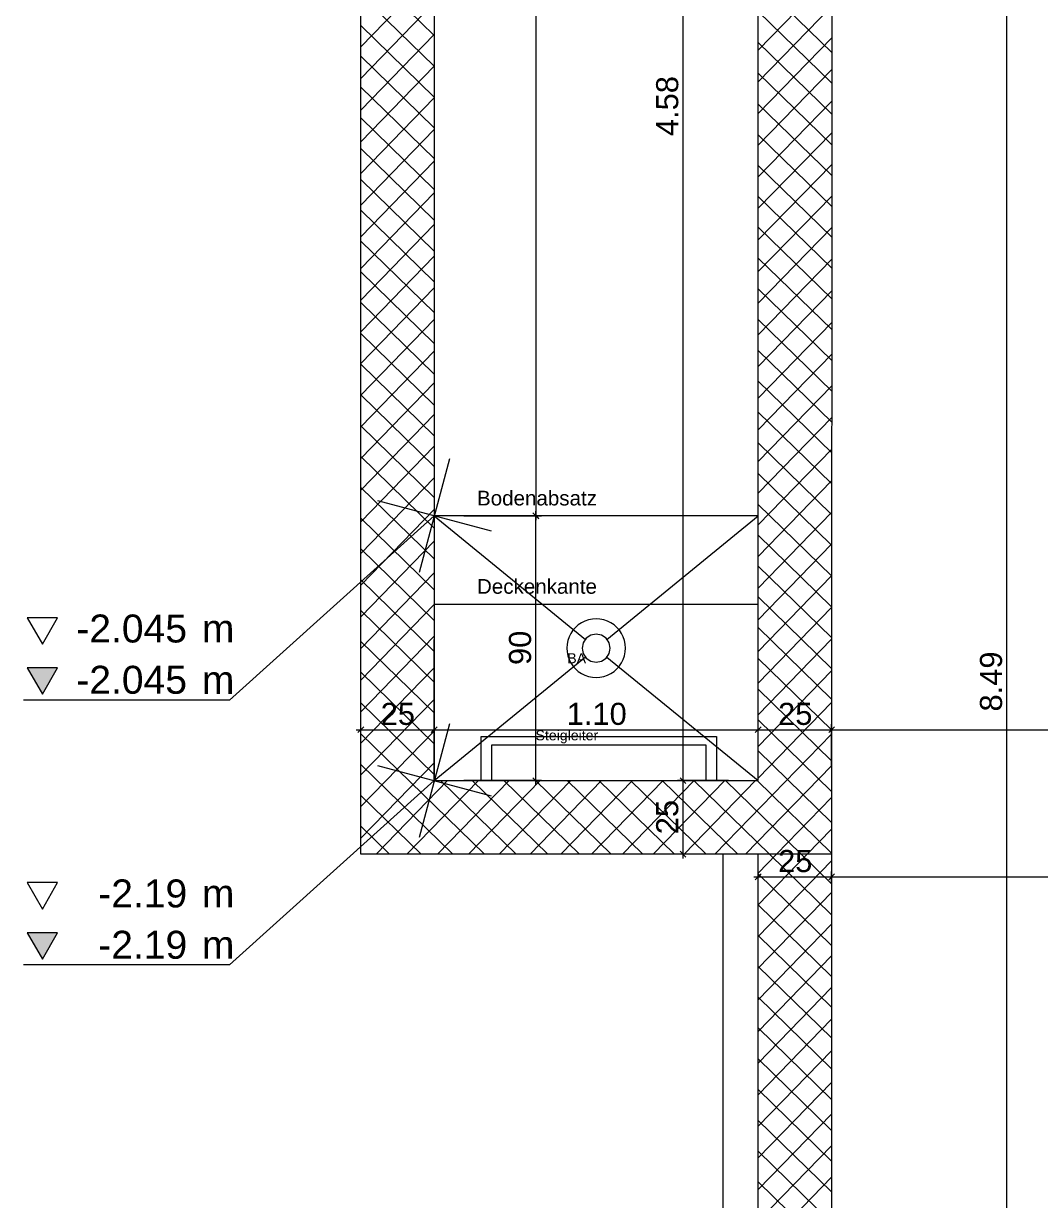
# Model space of a CAD drawing. Extents: x 0 to 1189, y 0 to 841.
# Drawn here: x 111.4 to 180.5, y 152 to 232 of the extents above; entities that cross this region are included whole.
import ezdxf
from ezdxf.lldxf.tags import DXFTag

# ---------------------------------------------------------------- set-up
doc = ezdxf.new("R2010")
doc.units = 0
doc.layers.get('0').update_dxf_attribs({"lineweight": 35})
for name, color, linetype, lineweight in [('152.0 Kanalisation', 7, 'Continuous', 25), ('211.5 Stahlbeton Kontur', 7, 'Continuous', 25), ('211.5 Stahlbeton Schraffur', 7, 'Continuous', 25), ('217.0 Schutzraum', 7, 'Continuous', 25), ('Bemassung', 7, 'Continuous', 25), ('Hilfskörper', 7, 'Continuous', 25), ('Höhenkoten', 7, 'Continuous', 25)]:
    doc.layers.add(name, color=color, linetype=linetype, lineweight=lineweight)
doc.styles.get("Standard").update_dxf_attribs({"font": 'arial.ttf'})
tags = doc.linetypes.add('DASHED', pattern=[19.05, 12.7, -6.35]).pattern_tags.tags
tags[6:7] = [DXFTag(74, 4), DXFTag(75, 0), DXFTag(340, '0'), DXFTag(46, 1.0), DXFTag(50, 0.0), DXFTag(44, 0.0), DXFTag(45, 0.0)]
tags[4:5] = [DXFTag(74, 4), DXFTag(75, 0), DXFTag(340, '0'), DXFTag(46, 1.0), DXFTag(50, 0.0), DXFTag(44, 0.0), DXFTag(45, 0.0)]
tags = doc.linetypes.add('DASHED2', pattern=[9.525, 6.35, -3.175]).pattern_tags.tags
tags[6:7] = [DXFTag(74, 4), DXFTag(75, 0), DXFTag(340, '0'), DXFTag(46, 1.0), DXFTag(50, 0.0), DXFTag(44, 0.0), DXFTag(45, 0.0)]
tags[4:5] = [DXFTag(74, 4), DXFTag(75, 0), DXFTag(340, '0'), DXFTag(46, 1.0), DXFTag(50, 0.0), DXFTag(44, 0.0), DXFTag(45, 0.0)]

# ---------------------------------------------------------------- blocks, each defined once
blk = doc.blocks.new('Referenz-A0SO6TOG06', base_point=(4.401, 96.704))
at = {"layer": '152.0 Kanalisation', "color": 0, "lineweight": 13}
for p, q in [((149.331, 191.273), (149.114, 191.128)), ((149.565, 191.388), (149.331, 191.273)), ((149.812, 191.472), (149.565, 191.388)), ((150.068, 191.523), (149.812, 191.472)), ((150.328, 191.54), (150.068, 191.523)), ((150.588, 191.523), (150.328, 191.54)), ((150.844, 191.472), (150.588, 191.523)), ((151.091, 191.388), (150.844, 191.472)), ((151.325, 191.273), (151.091, 191.388)), ((151.542, 191.128), (151.325, 191.273)), ((148.601, 190.543), (148.485, 190.309)), ((148.746, 190.76), (148.601, 190.543)), ((148.918, 190.956), (148.746, 190.76)), ((149.114, 191.128), (148.918, 190.956)), ((149.855, 190.361), (149.752, 190.293)), ((149.966, 190.416), (149.855, 190.361)), ((150.083, 190.456), (149.966, 190.416)), ((150.205, 190.48), (150.083, 190.456)), ((150.328, 190.488), (150.205, 190.48)), ((150.452, 190.48), (150.328, 190.488)), ((150.573, 190.456), (150.452, 190.48)), ((150.69, 190.416), (150.573, 190.456)), ((150.801, 190.361), (150.69, 190.416)), ((150.904, 190.293), (150.801, 190.361)), ((151.738, 190.956), (151.542, 191.128)), ((151.91, 190.76), (151.738, 190.956)), ((152.055, 190.543), (151.91, 190.76)), ((152.17, 190.309), (152.055, 190.543)), ((148.351, 189.806), (148.334, 189.546)), ((148.334, 189.546), (148.351, 189.285)), ((148.401, 190.062), (148.351, 189.806)), ((148.485, 190.309), (148.401, 190.062)), ((149.39, 189.665), (149.382, 189.542)), ((149.382, 189.542), (149.39, 189.418)), ((149.414, 189.787), (149.39, 189.665)), ((149.454, 189.904), (149.414, 189.787)), ((149.509, 190.015), (149.454, 189.904)), ((149.577, 190.118), (149.509, 190.015)), ((149.659, 190.211), (149.577, 190.118)), ((149.752, 190.293), (149.659, 190.211)), ((150.997, 190.211), (150.904, 190.293)), ((151.079, 190.118), (150.997, 190.211)), ((151.148, 190.015), (151.079, 190.118)), ((151.202, 189.904), (151.148, 190.015)), ((151.242, 189.787), (151.202, 189.904)), ((151.266, 189.665), (151.242, 189.787)), ((151.274, 189.542), (151.266, 189.665)), ((151.266, 189.418), (151.274, 189.542)), ((152.254, 190.062), (152.17, 190.309)), ((152.305, 189.806), (152.254, 190.062)), ((152.322, 189.546), (152.305, 189.806)), ((152.305, 189.285), (152.322, 189.546)), ((148.351, 189.285), (148.401, 189.03)), ((148.401, 189.03), (148.485, 188.782)), ((148.485, 188.782), (148.601, 188.549)), ((149.39, 189.418), (149.414, 189.297)), ((149.414, 189.297), (149.454, 189.18)), ((149.454, 189.18), (149.509, 189.069)), ((149.509, 189.069), (149.577, 188.966)), ((149.577, 188.966), (149.659, 188.873)), ((149.659, 188.873), (149.752, 188.791)), ((149.752, 188.791), (149.855, 188.722)), ((150.801, 188.722), (150.904, 188.791)), ((150.904, 188.791), (150.997, 188.873)), ((150.997, 188.873), (151.079, 188.966)), ((151.079, 188.966), (151.148, 189.069)), ((151.148, 189.069), (151.202, 189.18)), ((151.202, 189.18), (151.242, 189.297)), ((151.242, 189.297), (151.266, 189.418)), ((152.055, 188.549), (152.17, 188.782)), ((152.17, 188.782), (152.254, 189.03)), ((152.254, 189.03), (152.305, 189.285)), ((148.601, 188.549), (148.746, 188.332)), ((148.746, 188.332), (148.918, 188.135)), ((148.918, 188.135), (149.114, 187.963)), ((149.114, 187.963), (149.331, 187.819)), ((149.855, 188.722), (149.966, 188.667)), ((149.966, 188.667), (150.083, 188.628)), ((150.083, 188.628), (150.205, 188.604)), ((150.205, 188.604), (150.328, 188.595)), ((150.328, 188.595), (150.452, 188.604)), ((150.452, 188.604), (150.573, 188.628)), ((150.573, 188.628), (150.69, 188.667)), ((150.69, 188.667), (150.801, 188.722)), ((151.325, 187.819), (151.542, 187.963)), ((151.542, 187.963), (151.738, 188.135)), ((151.738, 188.135), (151.91, 188.332)), ((151.91, 188.332), (152.055, 188.549)), ((149.331, 187.819), (149.565, 187.703)), ((149.565, 187.703), (149.812, 187.619)), ((149.812, 187.619), (150.068, 187.568)), ((150.068, 187.568), (150.328, 187.551)), ((150.328, 187.551), (150.588, 187.568)), ((150.588, 187.568), (150.844, 187.619)), ((150.844, 187.619), (151.091, 187.703)), ((151.091, 187.703), (151.325, 187.819))]:
    blk.add_line(p, q, dxfattribs=at)
at = {"layer": '211.5 Stahlbeton Kontur', "color": 0, "lineweight": 18}
for p, q in [((139.331, 272.142), (139.328, 198.542)), ((161.328, 198.541), (161.331, 272.142)), ((166.331, 272.142), (166.328, 175.541)), ((134.328, 175.542), (134.33, 255.564)), ((139.328, 198.542), (139.328, 180.542)), ((161.328, 180.541), (161.328, 198.541)), ((139.328, 180.542), (161.328, 180.541)), ((158.928, 175.541), (134.328, 175.542)), ((161.328, 175.541), (158.928, 175.541)), ((161.325, 97.342), (161.328, 175.541)), ((166.328, 175.541), (161.328, 175.541)), ((166.328, 175.541), (166.325, 102.341))]:
    blk.add_line(p, q, dxfattribs=at)
at = {"layer": '211.5 Stahlbeton Schraffur', "color": 0, "lineweight": 13}
for p, q in [((139.329, 231.18), (134.33, 236.044)), ((134.329, 230.399), (139.33, 235.538)), ((161.329, 230.187), (166.33, 235.326)), ((166.329, 230.024), (161.33, 234.889)), ((139.329, 229.087), (134.329, 233.952)), ((134.329, 228.248), (139.329, 233.387)), ((161.329, 228.036), (166.329, 233.175)), ((166.329, 227.931), (161.329, 232.796)), ((139.329, 226.994), (134.329, 231.859)), ((134.329, 226.097), (139.329, 231.236)), ((161.329, 225.885), (166.329, 231.024)), ((166.329, 225.838), (161.329, 230.703)), ((139.329, 224.901), (134.329, 229.766)), ((134.329, 223.946), (139.329, 229.085)), ((161.329, 223.734), (166.329, 228.873)), ((166.329, 223.746), (161.329, 228.61)), ((139.329, 222.809), (134.329, 227.673)), ((134.329, 221.795), (139.329, 226.934)), ((161.329, 221.582), (166.329, 226.722)), ((166.329, 221.653), (161.329, 226.517)), ((139.329, 220.716), (134.329, 225.58)), ((134.329, 219.644), (139.329, 224.783)), ((161.329, 219.431), (166.329, 224.571)), ((166.329, 219.56), (161.329, 224.425)), ((139.329, 218.623), (134.329, 223.488)), ((134.329, 217.493), (139.329, 222.632)), ((161.329, 217.28), (166.329, 222.419)), ((166.329, 217.467), (161.329, 222.332)), ((139.329, 216.53), (134.329, 221.395)), ((134.329, 215.342), (139.329, 220.481)), ((161.329, 215.129), (166.329, 220.268)), ((166.329, 215.375), (161.329, 220.239)), ((139.329, 214.438), (134.329, 219.302)), ((134.329, 213.191), (139.329, 218.33)), ((166.329, 213.282), (161.329, 218.146)), ((161.329, 212.978), (166.329, 218.117)), ((139.329, 212.345), (134.329, 217.209)), ((134.329, 211.04), (139.329, 216.179)), ((166.329, 211.189), (161.329, 216.054)), ((161.329, 210.827), (166.329, 215.966)), ((139.329, 210.252), (134.329, 215.117)), ((134.329, 208.889), (139.329, 214.028)), ((166.329, 209.096), (161.329, 213.961)), ((161.329, 208.676), (166.329, 213.815)), ((139.329, 208.159), (134.329, 213.024)), ((134.329, 206.737), (139.329, 211.877)), ((166.329, 207.004), (161.329, 211.868)), ((161.329, 206.525), (166.329, 211.664)), ((139.329, 206.066), (134.329, 210.931)), ((134.329, 204.586), (139.329, 209.726)), ((166.329, 204.911), (161.329, 209.775)), ((139.329, 203.974), (134.329, 208.838)), ((161.329, 204.374), (166.329, 209.513)), ((134.329, 202.435), (139.329, 207.574)), ((166.329, 202.818), (161.329, 207.683)), ((161.329, 202.223), (166.329, 207.362)), ((139.329, 201.881), (134.329, 206.746)), ((166.328, 200.725), (161.329, 205.59)), ((134.328, 200.284), (139.329, 205.423)), ((161.328, 200.072), (166.329, 205.211)), ((139.328, 199.788), (134.329, 204.653)), ((134.328, 198.133), (139.329, 203.272)), ((166.328, 198.632), (161.329, 203.497)), ((139.328, 197.695), (134.329, 202.56)), ((161.328, 197.921), (166.329, 203.06)), ((134.328, 195.982), (139.328, 201.121)), ((166.328, 196.54), (161.328, 201.404)), ((161.328, 195.77), (166.328, 200.909)), ((139.328, 195.603), (134.328, 200.467)), ((166.328, 194.447), (161.328, 199.312)), ((134.328, 193.831), (139.328, 198.97)), ((139.328, 193.51), (134.328, 198.375)), ((161.328, 193.618), (166.328, 198.758)), ((134.328, 191.68), (139.328, 196.819)), ((166.328, 192.354), (161.328, 197.219)), ((139.328, 191.417), (134.328, 196.282)), ((161.328, 191.467), (166.328, 196.607)), ((134.328, 189.529), (139.328, 194.668)), ((166.328, 190.261), (161.328, 195.126)), ((161.328, 189.316), (166.328, 194.455)), ((139.328, 189.324), (134.328, 194.189)), ((166.328, 188.169), (161.328, 193.033)), ((134.328, 187.378), (139.328, 192.517)), ((139.328, 187.232), (134.328, 192.096)), ((161.328, 187.165), (166.328, 192.304)), ((134.328, 185.227), (139.328, 190.366)), ((166.328, 186.076), (161.328, 190.94)), ((139.328, 185.139), (134.328, 190.003)), ((161.328, 185.014), (166.328, 190.153)), ((166.328, 183.983), (161.328, 188.848)), ((134.328, 183.076), (139.328, 188.215)), ((161.328, 182.863), (166.328, 188.002)), ((139.328, 183.046), (134.328, 187.911)), ((166.328, 181.89), (161.328, 186.755)), ((134.328, 180.925), (139.328, 186.064)), ((139.328, 180.953), (134.328, 185.818)), ((161.328, 180.712), (166.328, 185.851)), ((166.328, 179.798), (161.328, 184.662)), ((134.328, 178.773), (139.328, 183.913)), ((142.739, 175.542), (134.328, 183.725)), ((158.39, 175.541), (166.328, 183.7)), ((166.328, 177.705), (161.328, 182.569)), ((134.328, 176.622), (139.328, 181.762)), ((140.588, 175.542), (134.328, 181.632)), ((160.483, 175.541), (166.328, 181.549)), ((135.37, 175.542), (140.234, 180.542)), ((137.462, 175.542), (142.327, 180.542)), ((139.555, 175.542), (144.42, 180.542)), ((144.89, 175.542), (139.75, 180.542)), ((141.648, 175.542), (146.513, 180.542)), ((147.041, 175.542), (141.902, 180.542)), ((143.741, 175.542), (148.605, 180.542)), ((149.192, 175.542), (144.053, 180.542)), ((145.833, 175.542), (150.698, 180.542)), ((151.343, 175.542), (146.204, 180.542)), ((147.926, 175.542), (152.791, 180.542)), ((153.494, 175.542), (148.355, 180.542)), ((150.019, 175.542), (154.884, 180.542)), ((155.645, 175.542), (150.506, 180.542)), ((152.112, 175.542), (156.976, 180.542)), ((157.796, 175.542), (152.657, 180.542)), ((154.204, 175.542), (159.069, 180.541)), ((159.947, 175.541), (154.808, 180.542)), ((156.297, 175.542), (161.162, 180.541)), ((162.098, 175.541), (156.959, 180.542)), ((164.249, 175.541), (159.11, 180.541)), ((166.328, 175.612), (161.261, 180.541)), ((138.436, 175.542), (134.328, 179.54)), ((162.576, 175.541), (166.328, 179.398)), ((136.285, 175.542), (134.328, 177.447)), ((164.668, 175.541), (166.328, 177.247)), ((161.328, 174.259), (162.576, 175.541)), ((161.328, 172.108), (164.668, 175.541)), ((166.328, 171.426), (162.098, 175.541)), ((166.328, 173.519), (164.249, 175.541)), ((161.328, 169.957), (166.328, 175.096)), ((166.328, 169.334), (161.328, 174.198)), ((161.327, 167.806), (166.328, 172.945)), ((166.327, 167.241), (161.328, 172.106)), ((161.327, 165.654), (166.328, 170.794)), ((166.327, 165.148), (161.328, 170.013)), ((161.327, 163.503), (166.327, 168.643)), ((166.327, 163.055), (161.327, 167.92)), ((161.327, 161.352), (166.327, 166.491)), ((166.327, 160.963), (161.327, 165.827)), ((161.327, 159.201), (166.327, 164.34)), ((166.327, 158.87), (161.327, 163.734)), ((161.327, 157.05), (166.327, 162.189)), ((166.327, 156.777), (161.327, 161.642)), ((161.327, 154.899), (166.327, 160.038)), ((166.327, 154.684), (161.327, 159.549)), ((161.327, 152.748), (166.327, 157.887)), ((166.327, 152.592), (161.327, 157.456)), ((161.327, 150.597), (166.327, 155.736)), ((166.327, 150.499), (161.327, 155.363)), ((161.327, 148.446), (166.327, 153.585)), ((166.327, 148.406), (161.327, 153.271))]:
    blk.add_line(p, q, dxfattribs=at)
at = {"layer": '217.0 Schutzraum', "color": 0, "lineweight": 13}
for p, q in [((142.513, 180.541), (142.513, 183.543)), ((142.513, 183.543), (158.513, 183.543)), ((158.513, 183.543), (158.513, 180.541)), ((157.807, 182.943), (143.218, 182.943)), ((143.218, 182.943), (143.218, 180.541)), ((157.807, 180.541), (157.807, 182.943)), ((143.218, 180.541), (142.513, 180.541)), ((158.513, 180.541), (157.807, 180.541))]:
    blk.add_line(p, q, dxfattribs=at)
at = {"layer": 'Bemassung', "color": 0, "lineweight": 13}
for p, q in [((146.23, 272.142), (146.23, 198.543)), ((156.23, 180.541), (156.23, 272.141)), ((178.23, 102.341), (178.23, 272.142)), ((141.328, 198.543), (146.605, 198.543)), ((146.604, 198.542), (141.328, 198.542)), ((146.429, 198.342), (146.029, 198.742)), ((146.03, 198.743), (146.43, 198.343)), ((146.229, 198.542), (146.229, 198.842)), ((146.229, 180.542), (146.229, 198.542)), ((146.23, 198.543), (146.23, 198.243)), ((134.331, 183.626), (134.331, 190.142)), ((139.331, 183.626), (139.331, 190.142)), ((134.031, 184.001), (134.331, 184.001)), ((134.531, 184.201), (134.131, 183.801)), ((134.331, 184.001), (139.331, 184.001)), ((139.028, 184.001), (139.328, 184.001)), ((139.528, 184.201), (139.128, 183.801)), ((139.131, 183.801), (139.531, 184.201)), ((139.328, 180.542), (139.328, 184.376)), ((139.328, 184.001), (161.328, 184.001)), ((139.331, 184.001), (139.631, 184.001)), ((161.035, 184.001), (161.335, 184.001)), ((161.128, 183.801), (161.528, 184.201)), ((161.535, 184.201), (161.135, 183.801)), ((161.328, 180.541), (161.328, 184.376)), ((161.328, 184.001), (161.628, 184.001)), ((161.335, 183.626), (161.335, 184.376)), ((161.335, 184.001), (166.328, 184.001)), ((166.028, 184.001), (166.328, 184.001)), ((166.528, 184.201), (166.128, 183.801)), ((166.128, 183.801), (166.528, 184.201)), ((166.328, 181.541), (166.328, 184.376)), ((166.328, 183.626), (166.328, 184.376)), ((166.328, 184.001), (809.822, 184.001)), ((166.328, 184.001), (166.628, 184.001)), ((156.23, 180.541), (156.23, 180.841)), ((146.604, 180.542), (141.328, 180.542)), ((146.029, 180.742), (146.429, 180.342)), ((146.229, 180.242), (146.229, 180.542)), ((159.328, 180.541), (155.855, 180.541)), ((159.328, 180.541), (155.855, 180.541)), ((156.03, 180.741), (156.43, 180.341)), ((156.43, 180.341), (156.03, 180.741)), ((156.23, 180.241), (156.23, 180.541)), ((156.23, 175.541), (156.23, 180.541)), ((159.328, 175.541), (155.855, 175.541)), ((156.03, 175.741), (156.43, 175.341)), ((156.23, 175.241), (156.23, 175.541)), ((161.335, 173.626), (161.335, 174.376)), ((166.328, 173.626), (166.328, 174.376)), ((166.328, 173.626), (166.328, 174.376)), ((161.035, 174.001), (161.335, 174.001)), ((161.535, 174.201), (161.135, 173.801)), ((161.335, 174.001), (166.328, 174.001)), ((166.028, 174.001), (166.328, 174.001)), ((166.528, 174.201), (166.128, 173.801)), ((166.128, 173.801), (166.528, 174.201)), ((166.328, 174.001), (241.827, 174.001)), ((166.328, 174.001), (166.628, 174.001))]:
    blk.add_line(p, q, dxfattribs=at)
at = {"layer": 'Hilfskörper', "color": 0, "linetype": 'DASHED2', "lineweight": 13, "ltscale": 0.13}
for p, q in [((139.328, 198.542), (149.596, 190.141)), ((151.061, 190.141), (161.328, 198.541)), ((139.328, 180.542), (149.596, 188.943)), ((151.061, 188.942), (161.328, 180.541))]:
    blk.add_line(p, q, dxfattribs=at)
at = {"layer": 'Hilfskörper', "color": 0, "lineweight": 13}
for p, q in [((161.328, 198.541), (139.328, 198.542)), ((158.928, 175.541), (158.925, 96.704))]:
    blk.add_line(p, q, dxfattribs=at)
at = {"layer": 'Hilfskörper', "color": 0, "linetype": 'DASHED', "lineweight": 13, "ltscale": 0.13}
blk.add_line((161.328, 192.519), (139.328, 192.519), dxfattribs=at)
at = {"layer": 'Höhenkoten', "color": 0, "lineweight": 13}
for p, q in [((140.366, 202.406), (138.295, 194.678)), ((135.467, 199.577), (143.194, 197.507)), ((139.331, 198.542), (125.422, 186.018)), ((111.66, 191.609), (112.699, 189.809)), ((113.738, 191.609), (111.66, 191.609)), ((112.699, 189.809), (113.738, 191.609)), ((111.66, 188.209), (112.699, 186.409)), ((113.738, 188.209), (111.66, 188.209)), ((112.699, 186.409), (113.738, 188.209)), ((125.422, 186.018), (111.422, 186.018)), ((140.366, 184.405), (138.295, 176.677)), ((135.467, 181.576), (143.194, 179.506)), ((139.331, 180.541), (125.422, 168.017)), ((111.66, 173.608), (112.699, 171.808)), ((113.738, 173.608), (111.66, 173.608)), ((112.699, 171.808), (113.738, 173.608)), ((111.66, 170.208), (112.699, 168.408)), ((113.738, 170.208), (111.66, 170.208)), ((112.699, 168.408), (113.738, 170.208)), ((125.422, 168.017), (111.422, 168.017))]:
    blk.add_line(p, q, dxfattribs=at)
for points in [[(112.699, 186.409), (112.699, 188.209), (111.66, 188.209)], [(112.699, 186.409), (113.738, 188.209), (112.699, 188.209)], [(112.699, 168.408), (112.699, 170.208), (111.66, 170.208)], [(112.699, 168.408), (113.738, 170.208), (112.699, 170.208)]]:
    blk.add_solid(points, dxfattribs=at)
at = {"layer": '152.0 Kanalisation', "color": 0, "lineweight": 13, "insert": (148.364, 189.201), "char_height": 0.68596, "attachment_point": 1}
blk.add_mtext('{\\fArial;BA}', dxfattribs=at)
at = {"layer": '217.0 Schutzraum', "color": 0, "lineweight": 13, "insert": (146.207, 183.966), "char_height": 0.68596, "attachment_point": 1}
blk.add_mtext('{\\fArial;Steigleiter}', dxfattribs=at)
at = {"layer": 'Bemassung', "color": 0, "linetype": 'Continuous', "lineweight": 13, "ltscale": 0.13, "char_height": 1.5, "attachment_point": 1, "rotation": 90}
for s, insert in [('{\\fArial;4.58}', (154.403, 224.34)), ('{\\fArial;90}', (144.402, 188.398)), ('{\\fArial;8.49}', (176.403, 185.24)), ('{\\fArial;25}', (154.403, 176.897))]:
    blk.add_mtext(s, dxfattribs=dict(at, insert=insert))
at = {"layer": 'Bemassung', "color": 0, "linetype": 'Continuous', "lineweight": 13, "ltscale": 0.13, "char_height": 1.5, "attachment_point": 1}
for s, insert in [('{\\fArial;25}', (135.687, 185.828)), ('{\\fArial;1.10}', (148.327, 185.829)), ('{\\fArial;25}', (162.687, 185.828)), ('{\\fArial;25}', (162.687, 175.828))]:
    blk.add_mtext(s, dxfattribs=dict(at, insert=insert))
at = {"layer": 'Hilfskörper', "color": 0, "lineweight": 13, "char_height": 1, "attachment_point": 1}
for s, insert in [('{\\fArial;Bodenabsatz}', (142.23, 200.24)), ('{\\fArial;Deckenkante}', (142.23, 194.24))]:
    blk.add_mtext(s, dxfattribs=dict(at, insert=insert))
at = {"layer": 'Höhenkoten', "color": 0, "lineweight": 13, "char_height": 1.9, "attachment_point": 1}
for s, insert in [('{\\fArial;-2.045}', (115.004, 191.828)), ('{\\fArial;m}', (123.538, 191.832)), ('{\\fArial;-2.045}', (115.004, 188.345)), ('{\\fArial;m}', (123.538, 188.339)), ('{\\fArial;-2.19}', (116.495, 173.826)), ('{\\fArial;m}', (123.538, 173.831)), ('{\\fArial;-2.19}', (116.495, 170.339)), ('{\\fArial;m}', (123.538, 170.339))]:
    blk.add_mtext(s, dxfattribs=dict(at, insert=insert))

msp = doc.modelspace()

# ---------------------------------------------------------------- block references
at = {"color": 8, "lineweight": 25, "ltscale": 0.25, "true_color": 0x808080}
msp.add_blockref('Referenz-A0SO6TOG06', (4.401, 96.704), dxfattribs=at)

doc.saveas('drawing.dxf')
